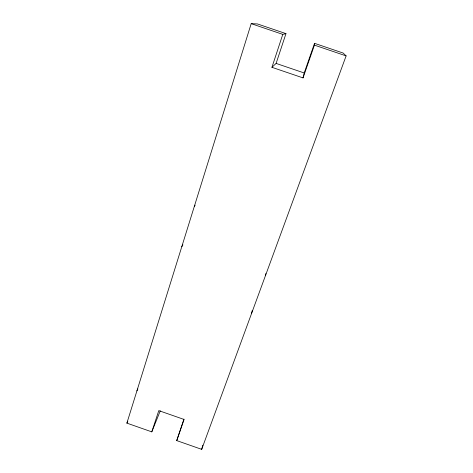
<?xml version="1.0" encoding="UTF-8"?>
<svg xmlns="http://www.w3.org/2000/svg" width="473" height="473" viewBox="0 0 473 473"><rect width="100%" height="100%" fill="white"/><g stroke="black" fill="none" stroke-linecap="round" stroke-linejoin="round"><path stroke-width="0.71" d="M271.934 67.308L276.108 63.412L285.97 33.63L282.783 34.381L271.934 67.308L303.022 77.897L314.427 45.13L314.533 43.327L343.132 53.041L346.118 55.891L201.693 449.35L176.725 440.6L183.932 419.108M265.459 275.641L265.885 273.512M251.541 313.558L252.174 310.714M303.022 77.897L304.216 72.978L314.533 43.327M201.693 449.35L202.816 445.194M160.282 410.836L151.786 431.861L126.882 423.128L251.193 23.65L257.448 23.94L285.97 33.63M151.786 431.861L158.792 410.611L184.086 419.462L176.725 440.6M126.882 423.128L127.805 421.183M136.922 390.864L137.891 388.877M181.78 246.711L182.915 244.837M194.332 206.364L195.136 205.17M251.193 23.65L282.783 34.381M314.427 45.13L346.118 55.891M276.108 63.412L304.216 72.978"/></g></svg>
